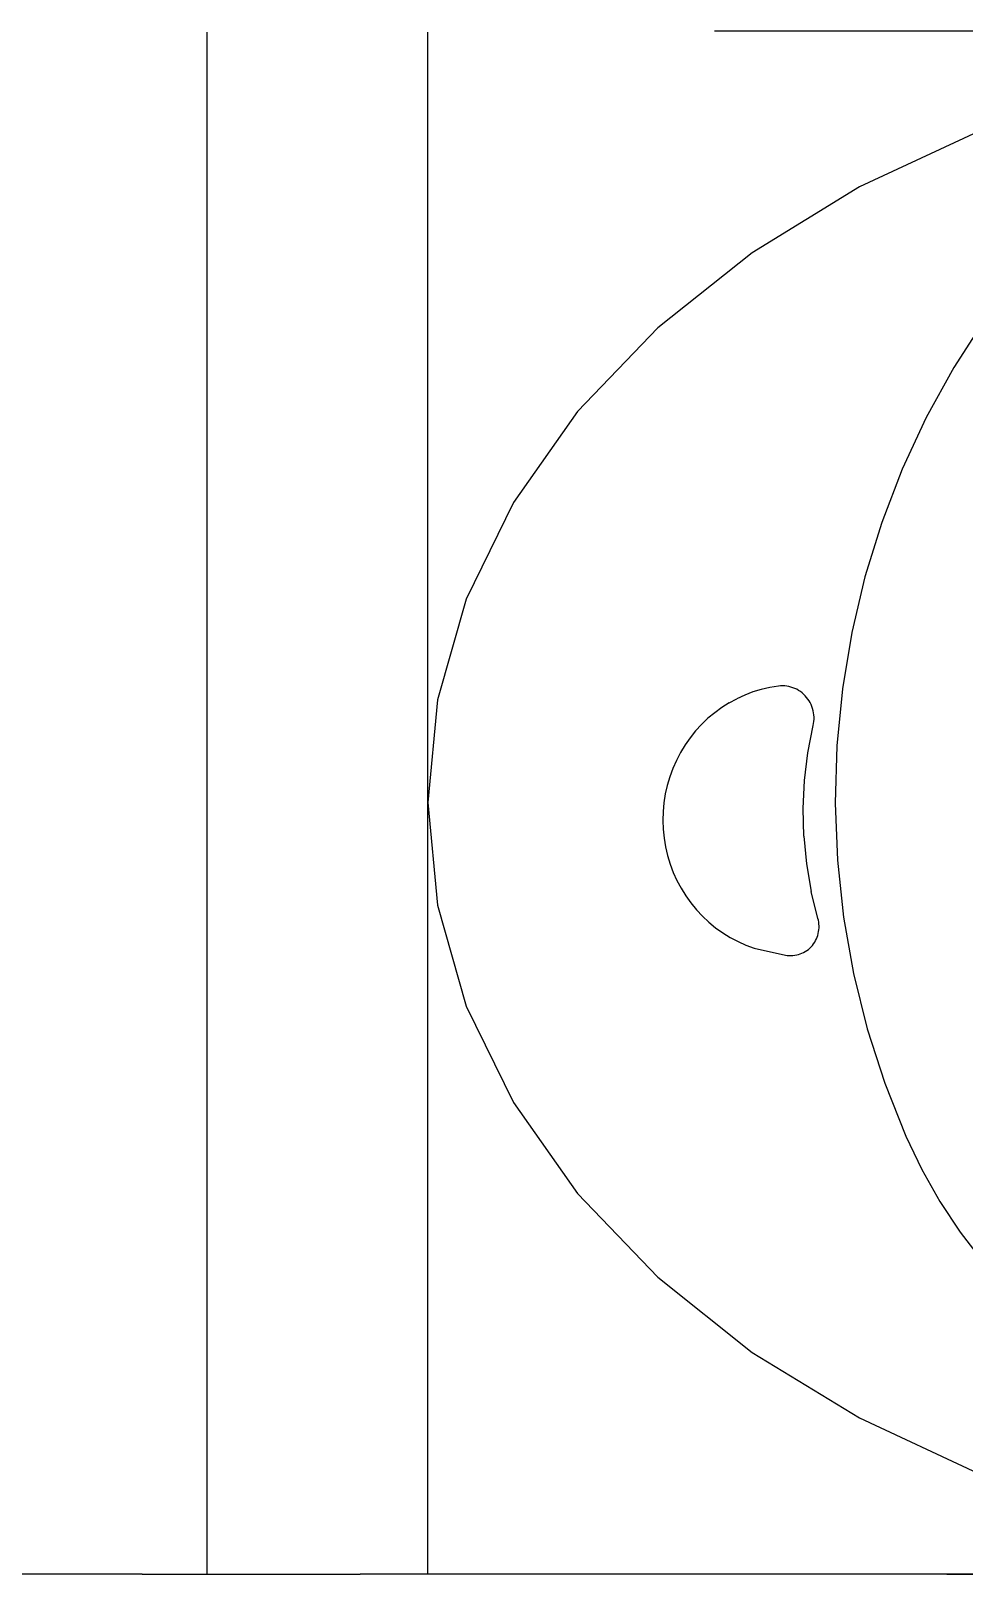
# Model space of a CAD drawing. Extents: x 396092 to 455492, y 17293 to 132793.
# Drawn here: x 418847.8 to 418932.5, y 46245.8 to 46385.8 of the extents above; entities that cross this region are included whole.
import ezdxf

# ---------------------------------------------------------------- set-up
doc = ezdxf.new("R2010")
doc.units = 0
doc.header["$LTSCALE"] = 1000
doc.header["$MEASUREMENT"] = 0
doc.layers.add('MU', color=34, linetype='Continuous')

msp = doc.modelspace()

# ---------------------------------------------------------------- linework, layer by layer
at = {"layer": 'MU', "color": 37}
for p, q in [((418909.81, 46385.76), (419009.91, 46385.76)), ((418933.7, 46376.59), (418922.98, 46371.6)), ((418922.98, 46371.6), (418913.25, 46365.64)), ((418913.25, 46365.64), (418904.68, 46358.82)), ((418904.68, 46358.82), (418897.41, 46351.23)), ((418934.32, 46359.54), (418931.52, 46355.21)), ((418931.52, 46355.21), (418929.03, 46350.69)), ((418897.41, 46351.23), (418891.58, 46342.99)), ((418929.03, 46350.69), (418926.85, 46346)), ((418926.85, 46346), (418924.99, 46341.17)), ((418891.58, 46342.99), (418887.31, 46334.22)), ((418924.99, 46341.17), (418923.46, 46336.22)), ((418923.46, 46336.22), (418922.27, 46331.18)), ((418887.31, 46334.22), (418884.71, 46325.09)), ((418922.27, 46331.18), (418921.42, 46326.06)), ((418914.07, 46326.02), (418913.31, 46325.79)), ((418914.84, 46326.2), (418914.07, 46326.02)), ((418915.62, 46326.33), (418914.84, 46326.2)), ((418915.81, 46326.35), (418915.62, 46326.33)), ((418916, 46326.35), (418915.81, 46326.35)), ((418916.19, 46326.34), (418916, 46326.35)), ((418916.38, 46326.32), (418916.19, 46326.34)), ((418916.57, 46326.29), (418916.38, 46326.32)), ((418916.75, 46326.24), (418916.57, 46326.29)), ((418916.94, 46326.18), (418916.75, 46326.24)), ((418917.11, 46326.11), (418916.94, 46326.18)), ((418917.29, 46326.03), (418917.11, 46326.11)), ((418917.45, 46325.93), (418917.29, 46326.03)), ((418921.42, 46326.06), (418920.92, 46320.9)), ((418884.71, 46325.09), (418883.83, 46315.76)), ((418911.16, 46324.8), (418910.48, 46324.38)), ((418911.16, 46324.8), (418911.85, 46325.18)), ((418912.57, 46325.51), (418911.85, 46325.18)), ((418913.31, 46325.79), (418912.57, 46325.51)), ((418917.61, 46325.83), (418917.45, 46325.93)), ((418917.77, 46325.71), (418917.61, 46325.83)), ((418917.91, 46325.58), (418917.77, 46325.71)), ((418918.05, 46325.45), (418917.91, 46325.58)), ((418918.18, 46325.3), (418918.05, 46325.45)), ((418918.29, 46325.15), (418918.18, 46325.3)), ((418918.4, 46324.99), (418918.29, 46325.15)), ((418918.5, 46324.82), (418918.4, 46324.99)), ((418918.58, 46324.65), (418918.5, 46324.82)), ((418918.66, 46324.47), (418918.58, 46324.65)), ((418909.23, 46323.4), (418908.65, 46322.85)), ((418909.84, 46323.91), (418909.23, 46323.4)), ((418910.48, 46324.38), (418909.84, 46323.91)), ((418918.72, 46324.28), (418918.66, 46324.47)), ((418918.77, 46324.09), (418918.72, 46324.28)), ((418918.81, 46323.9), (418918.77, 46324.09)), ((418918.83, 46323.71), (418918.81, 46323.9)), ((418918.85, 46323.51), (418918.83, 46323.71)), ((418918.83, 46323.12), (418918.85, 46323.32)), ((418918.85, 46323.32), (418918.85, 46323.51)), ((418908.11, 46322.26), (418907.61, 46321.64)), ((418908.65, 46322.85), (418908.11, 46322.26)), ((418918.28, 46320.26), (418918.77, 46322.74)), ((418918.77, 46322.74), (418918.81, 46322.93)), ((418918.81, 46322.93), (418918.83, 46323.12)), ((418907.15, 46320.98), (418906.74, 46320.3)), ((418907.61, 46321.64), (418907.15, 46320.98)), ((418920.92, 46320.9), (418920.77, 46315.71)), ((418906.37, 46319.58), (418906.04, 46318.85)), ((418906.74, 46320.3), (418906.37, 46319.58)), ((418917.98, 46317.75), (418918.28, 46320.26)), ((418905.77, 46318.09), (418905.54, 46317.32)), ((418906.04, 46318.85), (418905.77, 46318.09)), ((418917.86, 46315.23), (418917.98, 46317.75)), ((418905.36, 46316.54), (418905.24, 46315.74)), ((418905.54, 46317.32), (418905.36, 46316.54)), ((418883.83, 46315.76), (418884.71, 46306.44)), ((418905.16, 46314.94), (418905.14, 46314.13)), ((418905.24, 46315.74), (418905.16, 46314.94)), ((418917.92, 46312.7), (418917.86, 46315.23)), ((418920.77, 46315.71), (418920.98, 46310.53)), ((418905.14, 46314.13), (418905.17, 46313.33)), ((418905.17, 46313.33), (418905.25, 46312.53)), ((418905.25, 46312.53), (418905.38, 46311.73)), ((418917.92, 46312.7), (418918.17, 46310.19)), ((418905.38, 46311.73), (418905.57, 46310.95)), ((418905.57, 46310.95), (418905.8, 46310.18)), ((418905.8, 46310.18), (418906.09, 46309.42)), ((418906.09, 46309.42), (418906.42, 46308.69)), ((418918.17, 46310.19), (418918.6, 46307.7)), ((418920.98, 46310.53), (418921.53, 46305.37)), ((418906.42, 46308.69), (418906.79, 46307.99)), ((418906.79, 46307.99), (418907.22, 46307.3)), ((418884.71, 46306.44), (418887.31, 46297.3)), ((418907.22, 46307.3), (418907.68, 46306.65)), ((418907.68, 46306.65), (418908.19, 46306.04)), ((418919.21, 46305.25), (418918.6, 46307.7)), ((418908.19, 46306.04), (418908.73, 46305.45)), ((418908.73, 46305.45), (418909.32, 46304.91)), ((418919.25, 46305.08), (418919.21, 46305.25)), ((418919.28, 46304.91), (418919.25, 46305.08)), ((418921.53, 46305.37), (418922.43, 46300.26)), ((418909.32, 46304.91), (418909.93, 46304.4)), ((418909.93, 46304.4), (418910.58, 46303.94)), ((418910.58, 46303.94), (418911.25, 46303.52)), ((418919.14, 46303.55), (418919.19, 46303.71)), ((418919.19, 46303.71), (418919.24, 46303.88)), ((418919.24, 46303.88), (418919.27, 46304.05)), ((418919.27, 46304.05), (418919.3, 46304.22)), ((418919.3, 46304.74), (418919.28, 46304.91)), ((418919.31, 46304.56), (418919.3, 46304.74)), ((418919.3, 46304.22), (418919.31, 46304.39)), ((418919.31, 46304.39), (418919.31, 46304.56)), ((418911.25, 46303.52), (418911.96, 46303.15)), ((418911.96, 46303.15), (418912.68, 46302.83)), ((418912.68, 46302.83), (418913.42, 46302.55)), ((418913.42, 46302.55), (418916.26, 46301.91)), ((418917.91, 46302.16), (418918.06, 46302.24)), ((418918.06, 46302.24), (418918.2, 46302.34)), ((418918.2, 46302.34), (418918.34, 46302.44)), ((418918.34, 46302.44), (418918.47, 46302.55)), ((418918.47, 46302.55), (418918.59, 46302.68)), ((418918.59, 46302.68), (418918.7, 46302.8)), ((418918.7, 46302.8), (418918.81, 46302.94)), ((418918.81, 46302.94), (418918.91, 46303.08)), ((418918.91, 46303.08), (418918.99, 46303.23)), ((418918.99, 46303.23), (418919.07, 46303.39)), ((418919.07, 46303.39), (418919.14, 46303.55)), ((418916.26, 46301.91), (418916.43, 46301.89)), ((418916.43, 46301.89), (418916.6, 46301.87)), ((418916.6, 46301.87), (418916.77, 46301.87)), ((418916.77, 46301.87), (418916.94, 46301.88)), ((418916.94, 46301.88), (418917.11, 46301.9)), ((418917.11, 46301.9), (418917.28, 46301.93)), ((418917.28, 46301.93), (418917.44, 46301.97)), ((418917.44, 46301.97), (418917.6, 46302.02)), ((418917.6, 46302.02), (418917.76, 46302.09)), ((418917.76, 46302.09), (418917.91, 46302.16)), ((418922.43, 46300.26), (418923.68, 46295.23)), ((418887.31, 46297.3), (418891.58, 46288.54)), ((418923.68, 46295.23), (418925.26, 46290.3)), ((418925.26, 46290.3), (418927.17, 46285.49)), ((418891.58, 46288.54), (418897.41, 46280.29)), ((418927.17, 46285.49), (418928.62, 46282.48)), ((418928.62, 46282.48), (418930.26, 46279.57)), ((418897.41, 46280.29), (418904.68, 46272.7)), ((418930.26, 46279.57), (418932.1, 46276.79)), ((418932.1, 46276.79), (418934.12, 46274.14)), ((418904.68, 46272.7), (418913.25, 46265.88)), ((418913.25, 46265.88), (418922.98, 46259.93)), ((418922.98, 46259.93), (418933.7, 46254.93)), ((418857.91, 46245.76), (418804.69, 46245.76)), ((418857.91, 46245.76), (418877.69, 46245.76)), ((418930.91, 46245.76), (418877.69, 46245.76)), ((419009.91, 46245.76), (418909.81, 46245.76)), ((418930.91, 46245.76), (418950.69, 46245.76))]:
    msp.add_line(p, q, dxfattribs=at)
for points in [[(418863.82, 46245.76), (418863.82, 46385.64)], [(418883.82, 46245.76), (418883.82, 46385.64)]]:
    msp.add_lwpolyline(points, dxfattribs=at)

doc.saveas('drawing.dxf')
